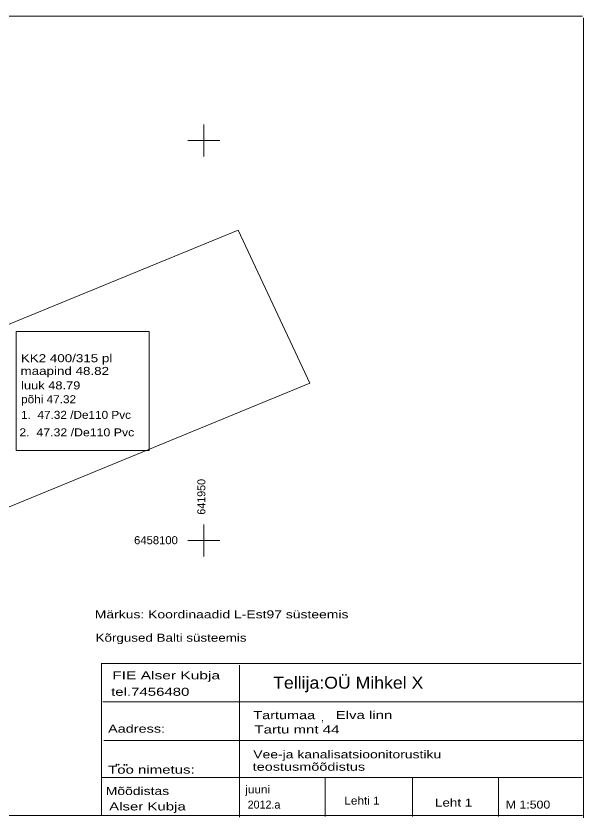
# Model space of a CAD drawing. Extents: x 641857 to 641997, y 6458065 to 6458166.
# Drawn here: x 641926.5 to 641997.5, y 6458065.3 to 6458165.5 of the extents above; entities that cross this region are included whole.
import ezdxf
from ezdxf.enums import TextEntityAlignment as Align

# ---------------------------------------------------------------- set-up
doc = ezdxf.new("R2010")
doc.units = 0
doc.header["$LTSCALE"] = 0.32
for name, color, linetype, lineweight in [('40', 7, 'Continuous', 13), ('58', 7, 'Continuous', 13), ('63', 7, 'Continuous', 13)]:
    doc.layers.add(name, color=color, linetype=linetype, lineweight=lineweight)

msp = doc.modelspace()

# ---------------------------------------------------------------- linework, layer by layer
at = {"layer": '40'}
msp.add_lwpolyline([(641898.72, 6458093.09), (641963.22, 6458119.66), (641954.28, 6458138.77), (641918.61, 6458124.15), (641916.94, 6458130.62), (641890.67, 6458120.45)], close=True, dxfattribs=at)
at = {"layer": '58'}
for p, q in [((641857.29, 6458165.54), (641997.29, 6458165.54)), ((641997.41, 6458165.3), (641997.41, 6458065.3)), ((641997.14, 6458084.59), (641937.14, 6458084.59)), ((641937.2, 6458065.62), (641937.2, 6458084.62)), ((641954.43, 6458065.41), (641954.43, 6458084.41)), ((641997.36, 6458079.83), (641937.36, 6458079.83)), ((641997.48, 6458074.97), (641937.48, 6458074.97)), ((641997.25, 6458070.36), (641937.25, 6458070.36)), ((641965.13, 6458070.29), (641965.13, 6458065.49)), ((641976.04, 6458070.29), (641976.04, 6458065.49)), ((641986.81, 6458070.29), (641986.81, 6458065.49)), ((641857.29, 6458065.61), (641997.29, 6458065.61))]:
    msp.add_line(p, q, dxfattribs=at)
msp.add_lwpolyline([(641926.53, 6458126.1), (641943.15, 6458126.1), (641943.15, 6458111.23), (641926.53, 6458111.23)], close=True, dxfattribs=at)
for centre in [(641939.0807, 6458071.965), (641939.3472, 6458071.965), (641940.0496, 6458071.9408), (641940.3403, 6458071.9408)]:
    msp.add_circle(centre, 0.05, dxfattribs=at)
at = {"layer": '63'}
for p, q in [((641950, 6458152), (641950, 6458148)), ((641948, 6458150), (641952, 6458150)), ((641950, 6458102), (641950, 6458098)), ((641948, 6458100), (641952, 6458100))]:
    msp.add_line(p, q, dxfattribs=at)

# ---------------------------------------------------------------- texts
at = {"layer": '58'}
for s, height, width, p in [('KK2 400/315 pl', 1, 1.25, (641927.12, 6458122.27)), ('maapind 48.82', 1, 1.25, (641927.08, 6458120.68)), ('luuk 48.79', 1, 1.2, (641927.15, 6458118.87)), ('põhi 47.32', 1, 1.1, (641927.15, 6458117.14)), ('1.  47.32 /De110 Pvc', 1, 1.1, (641927.15, 6458115.19)), ('2.  47.32 /De110 Pvc', 1, 1.15, (641926.93, 6458113)), ('Märkus: Koordinaadid L-Est97 süsteemis', 1, 1.3, (641936.36, 6458090.25)), ('Kõrgused Balti süsteemis', 1, 1.25, (641936.46, 6458087.33)), ('Tellija:OÜ Mihkel X', 1.5, 1.1, (641958.65, 6458081.46)), ('Tartu mnt 44', 1, 1.4, (641956.31, 6458075.86)), ('Vee-ja kanalisatsioonitorustiku', 1, 1.3, (641956.16, 6458072.75)), ('teostusmõõdistus', 1, 1.35, (641956.09, 6458071.2)), ('juuni', 1, 1.1, (641955.16, 6458068.37)), ('Mõõdistas', 1, 1.3, (641937.73, 6458068.17)), ('Lehti 1', 1, 1.1, (641967.54, 6458066.97)), ('Leht 1', 1, 1.25, (641978.87, 6458066.72)), ('M 1:500', 1, 1.15, (641987.71, 6458066.47))]:
    msp.add_text(s, height=height, dxfattribs=dict(at, width=width)).set_placement(p)
for s, width, p in [('FIE Alser Kubja', 1.45, (641945.275, 6458082.63)), ('tel.7456480', 1.4, (641943.29, 6458080.57)), ('Tartumaa', 1.35, (641960.035, 6458077.65)), ('Elva linn', 1.4, (641970, 6458077.67)), ('Aadress:', 1.35, (641941.58, 6458075.96)), ('Too nimetus:', 1.4, (641943.43, 6458070.84)), ('Alser Kubja', 1.4, (641942.945, 6458066.24))]:
    msp.add_text(s, height=1, dxfattribs=dict(at, width=width)).set_placement(p, align=Align.CENTER)
for s, p in [(',', (641964.64, 6458077.41)), ('2012.a', (641955.46, 6458066.47))]:
    msp.add_text(s, height=1, dxfattribs=at).set_placement(p)
at = {"layer": '63'}
msp.add_text('641950', height=1, rotation=90, dxfattribs=at).set_placement((641950.17, 6458103.21))
at = {"layer": '63', "width": 1.05}
msp.add_text('6458100', height=1, dxfattribs=at).set_placement((641941.27, 6458099.52))

doc.saveas('drawing.dxf')
